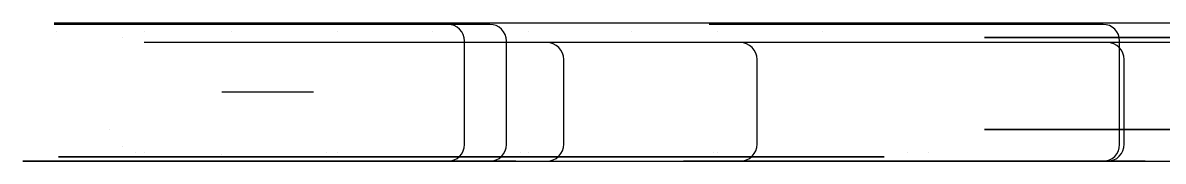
# Model space of a CAD drawing. Header units: metres. Extents: x 4 to 1710, y 34 to 166.
# Drawn here: x 4 to 1092, y 34 to 166 of the extents above; entities that cross this region are included whole.
import ezdxf

# ---------------------------------------------------------------- set-up
doc = ezdxf.new("R2010")
doc.units = ezdxf.units.M
for name, color, linetype in [('RBAR-T16-D', 4, 'Continuous'), ('RBAR-T16-E', 4, 'Continuous'), ('RBAR-T20-F', 5, 'Continuous'), ('RBAR-T20-G', 5, 'Continuous'), ('RBAR-T8-A', 1, 'Continuous'), ('RBAR-T8-A1', 1, 'Continuous'), ('RBAR-T8-A2', 1, 'Continuous'), ('RBAR-T8-A3', 1, 'Continuous'), ('RBAR-T8-B', 1, 'Continuous'), ('RBAR-T8-B1', 1, 'Continuous'), ('RBAR-T8-B2', 1, 'Continuous'), ('RBAR-T8-C', 1, 'Continuous'), ('RBAR-T8-C1', 1, 'Continuous')]:
    doc.layers.add(name, color=color, linetype=linetype)

msp = doc.modelspace()

# ---------------------------------------------------------------- linework, layer by layer
at = {"layer": 'RBAR-T16-D'}
for points in [[(99, 152, 57), (99, 152, 5057)], [(86.6, 64.1, 38), (86.6, 64.1, 5038)], [(99, 48.2, 38), (99, 48.2, 5038)]]:
    msp.add_polyline3d(points, dxfattribs=at)
at = {"layer": 'RBAR-T16-E'}
for points in [[(921.9, 152, 0), (1678.2, 152, 0), (1684.4, 152, 0.6), (1690.3, 152, 2.4), (1695.8, 152, 5.4), (1700.7, 152, 9.3), (1704.6, 152, 14.2), (1707.6, 152, 19.7), (1709.4, 152, 25.6), (1710, 152, 31.8), (1710, 152, 1494.5), (1709.4, 152, 1500.7), (1707.6, 152, 1506.7), (1704.6, 152, 1512.2), (1700.7, 152, 1517), (1695.8, 152, 1521), (1690.3, 152, 1523.9), (1684.4, 152, 1525.8), (1678.2, 152, 1526.4), (921.9, 152, 1526.4)], [(921.9, 64.1, 0), (1678.2, 64.1, 0), (1684.4, 64.1, 0.6), (1690.3, 64.1, 2.4), (1695.8, 64.1, 5.4), (1700.7, 64.1, 9.3), (1704.6, 64.1, 14.2), (1707.6, 64.1, 19.7), (1709.4, 64.1, 25.6), (1710, 64.1, 31.8), (1710, 64.1, 1494.5), (1709.4, 64.1, 1500.7), (1707.6, 64.1, 1506.7), (1704.6, 64.1, 1512.2), (1700.7, 64.1, 1517), (1695.8, 64.1, 1521), (1690.3, 64.1, 1523.9), (1684.4, 64.1, 1525.8), (1678.2, 64.1, 1526.4), (921.9, 64.1, 1526.4)], [(38, 38, 0), (794.2, 38, 0), (800.4, 38, 0.6), (806.4, 38, 2.4), (811.9, 38, 5.4), (816.7, 38, 9.3), (820.7, 38, 14.2), (823.6, 38, 19.7), (825.4, 38, 25.6), (826.1, 38, 31.8), (826.1, 38, 1494.5), (825.4, 38, 1500.7), (823.6, 38, 1506.7), (820.7, 38, 1512.2), (816.7, 38, 1517), (811.9, 38, 1521), (806.4, 38, 1523.9), (800.4, 38, 1525.8), (794.2, 38, 1526.4), (38, 38, 1526.4)], [(38, 38, 3568.6), (794.2, 38, 3568.6), (800.4, 38, 3569.2), (806.4, 38, 3571.1), (811.9, 38, 3574), (816.7, 38, 3578), (820.7, 38, 3582.8), (823.6, 38, 3588.3), (825.4, 38, 3594.3), (826.1, 38, 3600.5), (826.1, 38, 5063.2), (825.4, 38, 5069.4), (823.6, 38, 5075.3), (820.7, 38, 5080.8), (816.7, 38, 5085.7), (811.9, 38, 5089.6), (806.4, 38, 5092.6), (800.4, 38, 5094.4), (794.2, 38, 5095), (38, 38, 5095)]]:
    msp.add_polyline3d(points, dxfattribs=at)
at = {"layer": 'RBAR-T20-F'}
msp.add_polyline3d([(193.9, 40, 3070), (193.9, 40, 5095)], dxfattribs=at)
at = {"layer": 'RBAR-T20-G'}
msp.add_polyline3d([(281.4, 100, -991.9), (281.4, 100, 145.2), (281, 100, 152.3), (279.9, 100, 159.4), (278.1, 100, 166.3), (197.1, 100, 423.1), (195.3, 100, 430), (194.3, 100, 437.1), (193.9, 100, 444.2), (193.9, 100, 5095)], dxfattribs=at)
at = {"layer": 'RBAR-T8-A'}
msp.add_polyline3d([(34, 34, 0), (1609, 34, 0)], dxfattribs=at)
msp.add_polyline3d([(34, 34, 0), (1609, 34, 0)], dxfattribs=at)
msp.add_polyline3d([(34, 34, 0), (1609, 34, 0)], dxfattribs=at)
msp.add_polyline3d([(34, 34, 0), (1609, 34, 0)], dxfattribs=at)
msp.add_polyline3d([(34, 34, 0), (1609, 34, 0)], dxfattribs=at)
msp.add_polyline3d([(34, 34, 0), (1609, 34, 0)], dxfattribs=at)
msp.add_polyline3d([(34, 34, 0), (1609, 34, 0)], dxfattribs=at)
msp.add_polyline3d([(34, 34, 0), (1609, 34, 0)], dxfattribs=at)
msp.add_polyline3d([(34, 34, 0), (1609, 34, 0)], dxfattribs=at)
msp.add_polyline3d([(34, 34, 0), (1609, 34, 0)], dxfattribs=at)
msp.add_polyline3d([(34, 34, 0), (1609, 34, 0)], dxfattribs=at)
msp.add_polyline3d([(34, 34, 0), (1609, 34, 0)], dxfattribs=at)
msp.add_polyline3d([(34, 34, 0), (1609, 34, 0)], dxfattribs=at)
msp.add_polyline3d([(34, 34, 0), (1609, 34, 0)], dxfattribs=at)
msp.add_polyline3d([(34, 34, 0), (1609, 34, 0)], dxfattribs=at)
msp.add_polyline3d([(34, 34, 0), (1609, 34, 0)], dxfattribs=at)
msp.add_polyline3d([(34, 34, 0), (1609, 34, 0)], dxfattribs=at)
msp.add_polyline3d([(34, 34, 0), (1609, 34, 0)], dxfattribs=at)
msp.add_polyline3d([(34, 34, 0), (1609, 34, 0)], dxfattribs=at)
msp.add_polyline3d([(34, 34, 0), (1609, 34, 0)], dxfattribs=at)
msp.add_polyline3d([(34, 34, 0), (1609, 34, 0)], dxfattribs=at)
msp.add_polyline3d([(34, 34, 0), (1609, 34, 0)], dxfattribs=at)
msp.add_polyline3d([(34, 34, 0), (1609, 34, 0)], dxfattribs=at)
msp.add_polyline3d([(34, 34, 0), (1609, 34, 0)], dxfattribs=at)
msp.add_polyline3d([(34, 34, 0), (1609, 34, 0)], dxfattribs=at)
msp.add_polyline3d([(34, 34, 0), (1609, 34, 0)], dxfattribs=at)
msp.add_polyline3d([(34, 34, 0), (1609, 34, 0)], dxfattribs=at)
msp.add_polyline3d([(34, 34, 0), (1609, 34, 0)], dxfattribs=at)
msp.add_polyline3d([(34, 34, 0), (1609, 34, 0)], dxfattribs=at)
msp.add_polyline3d([(34, 34, 0), (1609, 34, 0)], dxfattribs=at)
at = {"layer": 'RBAR-T8-A1'}
msp.add_polyline3d([(34, 166, 0), (1684, 166, 0)], dxfattribs=at)
msp.add_polyline3d([(34, 166, 0), (1684, 166, 0)], dxfattribs=at)
msp.add_polyline3d([(34, 166, 0), (1684, 166, 0)], dxfattribs=at)
msp.add_polyline3d([(34, 166, 0), (1684, 166, 0)], dxfattribs=at)
msp.add_polyline3d([(34, 166, 0), (1684, 166, 0)], dxfattribs=at)
msp.add_polyline3d([(34, 166, 0), (1684, 166, 0)], dxfattribs=at)
msp.add_polyline3d([(34, 166, 0), (1684, 166, 0)], dxfattribs=at)
msp.add_polyline3d([(34, 166, 0), (1684, 166, 0)], dxfattribs=at)
msp.add_polyline3d([(34, 166, 0), (1684, 166, 0)], dxfattribs=at)
msp.add_polyline3d([(34, 166, 0), (1684, 166, 0)], dxfattribs=at)
msp.add_polyline3d([(34, 166, 0), (1684, 166, 0)], dxfattribs=at)
msp.add_polyline3d([(34, 166, 0), (1684, 166, 0)], dxfattribs=at)
msp.add_polyline3d([(34, 166, 0), (1684, 166, 0)], dxfattribs=at)
msp.add_polyline3d([(34, 166, 0), (1684, 166, 0)], dxfattribs=at)
msp.add_polyline3d([(34, 166, 0), (1684, 166, 0)], dxfattribs=at)
msp.add_polyline3d([(34, 166, 0), (1684, 166, 0)], dxfattribs=at)
msp.add_polyline3d([(34, 166, 0), (1684, 166, 0)], dxfattribs=at)
msp.add_polyline3d([(34, 166, 0), (1684, 166, 0)], dxfattribs=at)
msp.add_polyline3d([(34, 166, 0), (1684, 166, 0)], dxfattribs=at)
msp.add_polyline3d([(34, 166, 0), (1684, 166, 0)], dxfattribs=at)
msp.add_polyline3d([(34, 166, 0), (1684, 166, 0)], dxfattribs=at)
msp.add_polyline3d([(34, 166, 0), (1684, 166, 0)], dxfattribs=at)
msp.add_polyline3d([(34, 166, 0), (1684, 166, 0)], dxfattribs=at)
msp.add_polyline3d([(34, 166, 0), (1684, 166, 0)], dxfattribs=at)
msp.add_polyline3d([(34, 166, 0), (1684, 166, 0)], dxfattribs=at)
msp.add_polyline3d([(34, 166, 0), (1684, 166, 0)], dxfattribs=at)
msp.add_polyline3d([(34, 166, 0), (1684, 166, 0)], dxfattribs=at)
msp.add_polyline3d([(34, 166, 0), (1684, 166, 0)], dxfattribs=at)
msp.add_polyline3d([(34, 166, 0), (1684, 166, 0)], dxfattribs=at)
msp.add_polyline3d([(34, 166, 0), (1684, 166, 0)], dxfattribs=at)
at = {"layer": 'RBAR-T8-A2'}
for points in [[(36.2, 158, 34), (36.2, 158, 5034)], [(119.9, 158, 34), (119.9, 158, 5034)], [(203, 158, 34), (203, 158, 5034)], [(304.4, 158, 34), (304.4, 158, 5034)], [(394.8, 158, 34), (394.8, 158, 5034)], [(111.1, 42, 34), (111.1, 42, 5034)], [(119.9, 42, 34), (119.9, 42, 5034)], [(294.1, 42, 34), (294.1, 42, 5034)], [(304.4, 42, 34), (304.4, 42, 5034)], [(478.7, 42, 34), (478.7, 42, 5034)]]:
    msp.add_polyline3d(points, dxfattribs=at)
at = {"layer": 'RBAR-T8-A3'}
for points in [[(486.5, 158, 34), (486.5, 158, 5084)], [(585.3, 158, 34), (585.3, 158, 5084)], [(667.3, 158, 34), (667.3, 158, 5084)], [(767.1, 158, 34), (767.1, 158, 5084)], [(486.5, 42, 34), (486.5, 42, 5084)], [(663.3, 42, 34), (663.3, 42, 5084)], [(667.3, 42, 34), (667.3, 42, 5084)], [(848, 42, 34), (848, 42, 5084)], [(868.1, 42, 34), (868.1, 42, 5084)]]:
    msp.add_polyline3d(points, dxfattribs=at)
at = {"layer": 'RBAR-T8-B'}
for points in [[(119.9, 34, 0), (504.1, 34, 0), (507.2, 34.3, 0), (510.3, 35.2, 0), (513.1, 36.7, 0), (515.5, 38.7, 0), (517.5, 41.2, 0), (519, 44, 0), (519.9, 47, 0), (520.3, 50.2, 0), (520.3, 131.1, 0), (519.9, 134.2, 0), (519, 137.2, 0), (517.5, 140, 0), (515.5, 142.5, 0), (513.1, 144.5, 0), (510.3, 146, 0), (507.2, 146.9, 0), (504.1, 147.2, 0), (119.9, 147.2, 0)], [(304.4, 34, 0), (688.6, 34, 0), (691.8, 34.3, 0), (694.8, 35.2, 0), (697.6, 36.7, 0), (700.1, 38.7, 0), (702.1, 41.2, 0), (703.6, 44, 0), (704.5, 47, 0), (704.8, 50.2, 0), (704.8, 131.1, 0), (704.5, 134.2, 0), (703.6, 137.2, 0), (702.1, 140, 0), (700.1, 142.5, 0), (697.6, 144.5, 0), (694.8, 146, 0), (691.8, 146.9, 0), (688.6, 147.2, 0), (304.4, 147.2, 0)], [(654.8, 34, 2251.5), (1039, 34, 2251.5), (1042.2, 34.3, 2251.5), (1045.2, 35.2, 2251.5), (1048, 36.7, 2251.5), (1050.4, 38.7, 2251.5), (1052.5, 41.2, 2251.5), (1054, 44, 2251.5), (1054.9, 47, 2251.5), (1055.2, 50.2, 2251.5), (1055.2, 131.1, 2251.5), (1054.9, 134.2, 2251.5), (1054, 137.2, 2251.5), (1052.5, 140, 2251.5), (1050.4, 142.5, 2251.5), (1048, 144.5, 2251.5), (1045.2, 146, 2251.5), (1042.2, 146.9, 2251.5), (1039, 147.2, 2251.5), (654.8, 147.2, 2251.5)], [(654.8, 34, 2448.8), (1039, 34, 2448.8), (1042.2, 34.3, 2448.8), (1045.2, 35.2, 2448.8), (1048, 36.7, 2448.8), (1050.4, 38.7, 2448.8), (1052.5, 41.2, 2448.8), (1054, 44, 2448.8), (1054.9, 47, 2448.8), (1055.2, 50.2, 2448.8), (1055.2, 131.1, 2448.8), (1054.9, 134.2, 2448.8), (1054, 137.2, 2448.8), (1052.5, 140, 2448.8), (1050.4, 142.5, 2448.8), (1048, 144.5, 2448.8), (1045.2, 146, 2448.8), (1042.2, 146.9, 2448.8), (1039, 147.2, 2448.8), (654.8, 147.2, 2448.8)], [(654.8, 34, 2646.2), (1039, 34, 2646.2), (1042.2, 34.3, 2646.2), (1045.2, 35.2, 2646.2), (1048, 36.7, 2646.2), (1050.4, 38.7, 2646.2), (1052.5, 41.2, 2646.2), (1054, 44, 2646.2), (1054.9, 47, 2646.2), (1055.2, 50.2, 2646.2), (1055.2, 131.1, 2646.2), (1054.9, 134.2, 2646.2), (1054, 137.2, 2646.2), (1052.5, 140, 2646.2), (1050.4, 142.5, 2646.2), (1048, 144.5, 2646.2), (1045.2, 146, 2646.2), (1042.2, 146.9, 2646.2), (1039, 147.2, 2646.2), (654.8, 147.2, 2646.2)], [(654.8, 34, 2843.5), (1039, 34, 2843.5), (1042.2, 34.3, 2843.5), (1045.2, 35.2, 2843.5), (1048, 36.7, 2843.5), (1050.4, 38.7, 2843.5), (1052.5, 41.2, 2843.5), (1054, 44, 2843.5), (1054.9, 47, 2843.5), (1055.2, 50.2, 2843.5), (1055.2, 131.1, 2843.5), (1054.9, 134.2, 2843.5), (1054, 137.2, 2843.5), (1052.5, 140, 2843.5), (1050.4, 142.5, 2843.5), (1048, 144.5, 2843.5), (1045.2, 146, 2843.5), (1042.2, 146.9, 2843.5), (1039, 147.2, 2843.5), (654.8, 147.2, 2843.5)], [(654.8, 34, 3040.8), (1039, 34, 3040.8), (1042.2, 34.3, 3040.8), (1045.2, 35.2, 3040.8), (1048, 36.7, 3040.8), (1050.4, 38.7, 3040.8), (1052.5, 41.2, 3040.8), (1054, 44, 3040.8), (1054.9, 47, 3040.8), (1055.2, 50.2, 3040.8), (1055.2, 131.1, 3040.8), (1054.9, 134.2, 3040.8), (1054, 137.2, 3040.8), (1052.5, 140, 3040.8), (1050.4, 142.5, 3040.8), (1048, 144.5, 3040.8), (1045.2, 146, 3040.8), (1042.2, 146.9, 3040.8), (1039, 147.2, 3040.8), (654.8, 147.2, 3040.8)], [(868.1, 34, 0), (1252.3, 34, 0), (1255.5, 34.3, 0), (1258.5, 35.2, 0), (1261.3, 36.7, 0), (1263.8, 38.7, 0), (1265.8, 41.2, 0), (1267.3, 44, 0), (1268.2, 47, 0), (1268.5, 50.2, 0), (1268.5, 131.1, 0), (1268.2, 134.2, 0), (1267.3, 137.2, 0), (1265.8, 140, 0), (1263.8, 142.5, 0), (1261.3, 144.5, 0), (1258.5, 146, 0), (1255.5, 146.9, 0), (1252.3, 147.2, 0), (868.1, 147.2, 0)], [(1050.2, 34, 0), (1434.4, 34, 0), (1437.5, 34.3, 0), (1440.6, 35.2, 0), (1443.4, 36.7, 0), (1445.8, 38.7, 0), (1447.8, 41.2, 0), (1449.3, 44, 0), (1450.2, 47, 0), (1450.5, 50.2, 0), (1450.5, 131.1, 0), (1450.2, 134.2, 0), (1449.3, 137.2, 0), (1447.8, 140, 0), (1445.8, 142.5, 0), (1443.4, 144.5, 0), (1440.6, 146, 0), (1437.5, 146.9, 0), (1434.4, 147.2, 0), (1050.2, 147.2, 0)]]:
    msp.add_polyline3d(points, dxfattribs=at)
at = {"layer": 'RBAR-T8-B1'}
for points in [[(34, 34, 0), (409.7, 34, 0), (412.8, 34.3, 0), (415.8, 35.2, 0), (418.5, 36.7, 0), (420.9, 38.6, 0), (422.9, 41, 0), (424.4, 43.8, 0), (425.3, 46.7, 0), (425.6, 49.8, 0), (425.6, 148.7, 0), (425.3, 151.8, 0), (424.4, 154.8, 0), (422.9, 157.5, 0), (420.9, 159.9, 0), (418.5, 161.9, 0), (415.8, 163.3, 0), (412.8, 164.2, 0), (409.7, 164.5, 0), (34, 164.5, 0)], [(34, 34, 0), (409.7, 34, 0), (412.8, 34.3, 0), (415.8, 35.2, 0), (418.5, 36.7, 0), (420.9, 38.6, 0), (422.9, 41, 0), (424.4, 43.8, 0), (425.3, 46.7, 0), (425.6, 49.8, 0), (425.6, 148.7, 0), (425.3, 151.8, 0), (424.4, 154.8, 0), (422.9, 157.5, 0), (420.9, 159.9, 0), (418.5, 161.9, 0), (415.8, 163.3, 0), (412.8, 164.2, 0), (409.7, 164.5, 0), (34, 164.5, 0)], [(34, 34, 0), (409.7, 34, 0), (412.8, 34.3, 0), (415.8, 35.2, 0), (418.5, 36.7, 0), (420.9, 38.6, 0), (422.9, 41, 0), (424.4, 43.8, 0), (425.3, 46.7, 0), (425.6, 49.8, 0), (425.6, 148.7, 0), (425.3, 151.8, 0), (424.4, 154.8, 0), (422.9, 157.5, 0), (420.9, 159.9, 0), (418.5, 161.9, 0), (415.8, 163.3, 0), (412.8, 164.2, 0), (409.7, 164.5, 0), (34, 164.5, 0)], [(34, 34, 0), (409.7, 34, 0), (412.8, 34.3, 0), (415.8, 35.2, 0), (418.5, 36.7, 0), (420.9, 38.6, 0), (422.9, 41, 0), (424.4, 43.8, 0), (425.3, 46.7, 0), (425.6, 49.8, 0), (425.6, 148.7, 0), (425.3, 151.8, 0), (424.4, 154.8, 0), (422.9, 157.5, 0), (420.9, 159.9, 0), (418.5, 161.9, 0), (415.8, 163.3, 0), (412.8, 164.2, 0), (409.7, 164.5, 0), (34, 164.5, 0)], [(34, 34, 0), (409.7, 34, 0), (412.8, 34.3, 0), (415.8, 35.2, 0), (418.5, 36.7, 0), (420.9, 38.6, 0), (422.9, 41, 0), (424.4, 43.8, 0), (425.3, 46.7, 0), (425.6, 49.8, 0), (425.6, 148.7, 0), (425.3, 151.8, 0), (424.4, 154.8, 0), (422.9, 157.5, 0), (420.9, 159.9, 0), (418.5, 161.9, 0), (415.8, 163.3, 0), (412.8, 164.2, 0), (409.7, 164.5, 0), (34, 164.5, 0)], [(34, 34, 0), (409.7, 34, 0), (412.8, 34.3, 0), (415.8, 35.2, 0), (418.5, 36.7, 0), (420.9, 38.6, 0), (422.9, 41, 0), (424.4, 43.8, 0), (425.3, 46.7, 0), (425.6, 49.8, 0), (425.6, 148.7, 0), (425.3, 151.8, 0), (424.4, 154.8, 0), (422.9, 157.5, 0), (420.9, 159.9, 0), (418.5, 161.9, 0), (415.8, 163.3, 0), (412.8, 164.2, 0), (409.7, 164.5, 0), (34, 164.5, 0)], [(34, 34, 0), (409.7, 34, 0), (412.8, 34.3, 0), (415.8, 35.2, 0), (418.5, 36.7, 0), (420.9, 38.6, 0), (422.9, 41, 0), (424.4, 43.8, 0), (425.3, 46.7, 0), (425.6, 49.8, 0), (425.6, 148.7, 0), (425.3, 151.8, 0), (424.4, 154.8, 0), (422.9, 157.5, 0), (420.9, 159.9, 0), (418.5, 161.9, 0), (415.8, 163.3, 0), (412.8, 164.2, 0), (409.7, 164.5, 0), (34, 164.5, 0)], [(34, 34, 0), (409.7, 34, 0), (412.8, 34.3, 0), (415.8, 35.2, 0), (418.5, 36.7, 0), (420.9, 38.6, 0), (422.9, 41, 0), (424.4, 43.8, 0), (425.3, 46.7, 0), (425.6, 49.8, 0), (425.6, 148.7, 0), (425.3, 151.8, 0), (424.4, 154.8, 0), (422.9, 157.5, 0), (420.9, 159.9, 0), (418.5, 161.9, 0), (415.8, 163.3, 0), (412.8, 164.2, 0), (409.7, 164.5, 0), (34, 164.5, 0)], [(34, 34, 0), (409.7, 34, 0), (412.8, 34.3, 0), (415.8, 35.2, 0), (418.5, 36.7, 0), (420.9, 38.6, 0), (422.9, 41, 0), (424.4, 43.8, 0), (425.3, 46.7, 0), (425.6, 49.8, 0), (425.6, 148.7, 0), (425.3, 151.8, 0), (424.4, 154.8, 0), (422.9, 157.5, 0), (420.9, 159.9, 0), (418.5, 161.9, 0), (415.8, 163.3, 0), (412.8, 164.2, 0), (409.7, 164.5, 0), (34, 164.5, 0)], [(74, 34, 0), (449.7, 34, 0), (452.8, 34.3, 0), (455.8, 35.2, 0), (458.5, 36.7, 0), (460.9, 38.6, 0), (462.9, 41, 0), (464.4, 43.8, 0), (465.3, 46.7, 0), (465.6, 49.8, 0), (465.6, 148.7, 0), (465.3, 151.8, 0), (464.4, 154.8, 0), (462.9, 157.5, 0), (460.9, 159.9, 0), (458.5, 161.9, 0), (455.8, 163.3, 0), (452.8, 164.2, 0), (449.7, 164.5, 0), (74, 164.5, 0)], [(74, 34, 0), (449.7, 34, 0), (452.8, 34.3, 0), (455.8, 35.2, 0), (458.5, 36.7, 0), (460.9, 38.6, 0), (462.9, 41, 0), (464.4, 43.8, 0), (465.3, 46.7, 0), (465.6, 49.8, 0), (465.6, 148.7, 0), (465.3, 151.8, 0), (464.4, 154.8, 0), (462.9, 157.5, 0), (460.9, 159.9, 0), (458.5, 161.9, 0), (455.8, 163.3, 0), (452.8, 164.2, 0), (449.7, 164.5, 0), (74, 164.5, 0)], [(74, 34, 0), (449.7, 34, 0), (452.8, 34.3, 0), (455.8, 35.2, 0), (458.5, 36.7, 0), (460.9, 38.6, 0), (462.9, 41, 0), (464.4, 43.8, 0), (465.3, 46.7, 0), (465.6, 49.8, 0), (465.6, 148.7, 0), (465.3, 151.8, 0), (464.4, 154.8, 0), (462.9, 157.5, 0), (460.9, 159.9, 0), (458.5, 161.9, 0), (455.8, 163.3, 0), (452.8, 164.2, 0), (449.7, 164.5, 0), (74, 164.5, 0)], [(74, 34, 0), (449.7, 34, 0), (452.8, 34.3, 0), (455.8, 35.2, 0), (458.5, 36.7, 0), (460.9, 38.6, 0), (462.9, 41, 0), (464.4, 43.8, 0), (465.3, 46.7, 0), (465.6, 49.8, 0), (465.6, 148.7, 0), (465.3, 151.8, 0), (464.4, 154.8, 0), (462.9, 157.5, 0), (460.9, 159.9, 0), (458.5, 161.9, 0), (455.8, 163.3, 0), (452.8, 164.2, 0), (449.7, 164.5, 0), (74, 164.5, 0)], [(74, 34, 0), (449.7, 34, 0), (452.8, 34.3, 0), (455.8, 35.2, 0), (458.5, 36.7, 0), (460.9, 38.6, 0), (462.9, 41, 0), (464.4, 43.8, 0), (465.3, 46.7, 0), (465.6, 49.8, 0), (465.6, 148.7, 0), (465.3, 151.8, 0), (464.4, 154.8, 0), (462.9, 157.5, 0), (460.9, 159.9, 0), (458.5, 161.9, 0), (455.8, 163.3, 0), (452.8, 164.2, 0), (449.7, 164.5, 0), (74, 164.5, 0)], [(74, 34, 0), (449.7, 34, 0), (452.8, 34.3, 0), (455.8, 35.2, 0), (458.5, 36.7, 0), (460.9, 38.6, 0), (462.9, 41, 0), (464.4, 43.8, 0), (465.3, 46.7, 0), (465.6, 49.8, 0), (465.6, 148.7, 0), (465.3, 151.8, 0), (464.4, 154.8, 0), (462.9, 157.5, 0), (460.9, 159.9, 0), (458.5, 161.9, 0), (455.8, 163.3, 0), (452.8, 164.2, 0), (449.7, 164.5, 0), (74, 164.5, 0)], [(659.2, 34, 1290.8), (1035, 34, 1290.8), (1038, 34.3, 1290.8), (1041, 35.2, 1290.8), (1043.8, 36.7, 1290.8), (1046.2, 38.6, 1290.8), (1048.1, 41, 1290.8), (1049.6, 43.8, 1290.8), (1050.5, 46.7, 1290.8), (1050.8, 49.8, 1290.8), (1050.8, 148.7, 1290.8), (1050.5, 151.8, 1290.8), (1049.6, 154.8, 1290.8), (1048.1, 157.5, 1290.8), (1046.2, 159.9, 1290.8), (1043.8, 161.9, 1290.8), (1041, 163.3, 1290.8), (1038, 164.2, 1290.8), (1035, 164.5, 1290.8), (659.2, 164.5, 1290.8)], [(659.2, 34, 1793.4), (1035, 34, 1793.4), (1038, 34.3, 1793.4), (1041, 35.2, 1793.4), (1043.8, 36.7, 1793.4), (1046.2, 38.6, 1793.4), (1048.1, 41, 1793.4), (1049.6, 43.8, 1793.4), (1050.5, 46.7, 1793.4), (1050.8, 49.8, 1793.4), (1050.8, 148.7, 1793.4), (1050.5, 151.8, 1793.4), (1049.6, 154.8, 1793.4), (1048.1, 157.5, 1793.4), (1046.2, 159.9, 1793.4), (1043.8, 161.9, 1793.4), (1041, 163.3, 1793.4), (1038, 164.2, 1793.4), (1035, 164.5, 1793.4), (659.2, 164.5, 1793.4)], [(659.2, 34, 2296.2), (1035, 34, 2296.2), (1038, 34.3, 2296.2), (1041, 35.2, 2296.2), (1043.8, 36.7, 2296.2), (1046.2, 38.6, 2296.2), (1048.1, 41, 2296.2), (1049.6, 43.8, 2296.2), (1050.5, 46.7, 2296.2), (1050.8, 49.8, 2296.2), (1050.8, 148.7, 2296.2), (1050.5, 151.8, 2296.2), (1049.6, 154.8, 2296.2), (1048.1, 157.5, 2296.2), (1046.2, 159.9, 2296.2), (1043.8, 161.9, 2296.2), (1041, 163.3, 2296.2), (1038, 164.2, 2296.2), (1035, 164.5, 2296.2), (659.2, 164.5, 2296.2)], [(659.2, 34, 2798.9), (1035, 34, 2798.9), (1038, 34.3, 2798.9), (1041, 35.2, 2798.9), (1043.8, 36.7, 2798.9), (1046.2, 38.6, 2798.9), (1048.1, 41, 2798.9), (1049.6, 43.8, 2798.9), (1050.5, 46.7, 2798.9), (1050.8, 49.8, 2798.9), (1050.8, 148.7, 2798.9), (1050.5, 151.8, 2798.9), (1049.6, 154.8, 2798.9), (1048.1, 157.5, 2798.9), (1046.2, 159.9, 2798.9), (1043.8, 161.9, 2798.9), (1041, 163.3, 2798.9), (1038, 164.2, 2798.9), (1035, 164.5, 2798.9), (659.2, 164.5, 2798.9)], [(659.2, 34, 3301.6), (1035, 34, 3301.6), (1038, 34.3, 3301.6), (1041, 35.2, 3301.6), (1043.8, 36.7, 3301.6), (1046.2, 38.6, 3301.6), (1048.1, 41, 3301.6), (1049.6, 43.8, 3301.6), (1050.5, 46.7, 3301.6), (1050.8, 49.8, 3301.6), (1050.8, 148.7, 3301.6), (1050.5, 151.8, 3301.6), (1049.6, 154.8, 3301.6), (1048.1, 157.5, 3301.6), (1046.2, 159.9, 3301.6), (1043.8, 161.9, 3301.6), (1041, 163.3, 3301.6), (1038, 164.2, 3301.6), (1035, 164.5, 3301.6), (659.2, 164.5, 3301.6)], [(659.2, 34, 3804.2), (1035, 34, 3804.2), (1038, 34.3, 3804.2), (1041, 35.2, 3804.2), (1043.8, 36.7, 3804.2), (1046.2, 38.6, 3804.2), (1048.1, 41, 3804.2), (1049.6, 43.8, 3804.2), (1050.5, 46.7, 3804.2), (1050.8, 49.8, 3804.2), (1050.8, 148.7, 3804.2), (1050.5, 151.8, 3804.2), (1049.6, 154.8, 3804.2), (1048.1, 157.5, 3804.2), (1046.2, 159.9, 3804.2), (1043.8, 161.9, 3804.2), (1041, 163.3, 3804.2), (1038, 164.2, 3804.2), (1035, 164.5, 3804.2), (659.2, 164.5, 3804.2)], [(659.2, 34, 4306.9), (1035, 34, 4306.9), (1038, 34.3, 4306.9), (1041, 35.2, 4306.9), (1043.8, 36.7, 4306.9), (1046.2, 38.6, 4306.9), (1048.1, 41, 4306.9), (1049.6, 43.8, 4306.9), (1050.5, 46.7, 4306.9), (1050.8, 49.8, 4306.9), (1050.8, 148.7, 4306.9), (1050.5, 151.8, 4306.9), (1049.6, 154.8, 4306.9), (1048.1, 157.5, 4306.9), (1046.2, 159.9, 4306.9), (1043.8, 161.9, 4306.9), (1041, 163.3, 4306.9), (1038, 164.2, 4306.9), (1035, 164.5, 4306.9), (659.2, 164.5, 4306.9)], [(659.2, 34, 4809.6), (1035, 34, 4809.6), (1038, 34.3, 4809.6), (1041, 35.2, 4809.6), (1043.8, 36.7, 4809.6), (1046.2, 38.6, 4809.6), (1048.1, 41, 4809.6), (1049.6, 43.8, 4809.6), (1050.5, 46.7, 4809.6), (1050.8, 49.8, 4809.6), (1050.8, 148.7, 4809.6), (1050.5, 151.8, 4809.6), (1049.6, 154.8, 4809.6), (1048.1, 157.5, 4809.6), (1046.2, 159.9, 4809.6), (1043.8, 161.9, 4809.6), (1041, 163.3, 4809.6), (1038, 164.2, 4809.6), (1035, 164.5, 4809.6), (659.2, 164.5, 4809.6)], [(659.2, 34, 285.4), (1035, 34, 285.4), (1038, 34.3, 285.4), (1041, 35.2, 285.4), (1043.8, 36.7, 285.4), (1046.2, 38.6, 285.4), (1048.1, 41, 285.4), (1049.6, 43.8, 285.4), (1050.5, 46.7, 285.4), (1050.8, 49.8, 285.4), (1050.8, 148.7, 285.4), (1050.5, 151.8, 285.4), (1049.6, 154.8, 285.4), (1048.1, 157.5, 285.4), (1046.2, 159.9, 285.4), (1043.8, 161.9, 285.4), (1041, 163.3, 285.4), (1038, 164.2, 285.4), (1035, 164.5, 285.4), (659.2, 164.5, 285.4)], [(659.2, 34, 788), (1035, 34, 788), (1038, 34.3, 788), (1041, 35.2, 788), (1043.8, 36.7, 788), (1046.2, 38.6, 788), (1048.1, 41, 788), (1049.6, 43.8, 788), (1050.5, 46.7, 788), (1050.8, 49.8, 788), (1050.8, 148.7, 788), (1050.5, 151.8, 788), (1049.6, 154.8, 788), (1048.1, 157.5, 788), (1046.2, 159.9, 788), (1043.8, 161.9, 788), (1041, 163.3, 788), (1038, 164.2, 788), (1035, 164.5, 788), (659.2, 164.5, 788)], [(659.2, 34, 1290.8), (1035, 34, 1290.8), (1038, 34.3, 1290.8), (1041, 35.2, 1290.8), (1043.8, 36.7, 1290.8), (1046.2, 38.6, 1290.8), (1048.1, 41, 1290.8), (1049.6, 43.8, 1290.8), (1050.5, 46.7, 1290.8), (1050.8, 49.8, 1290.8), (1050.8, 148.7, 1290.8), (1050.5, 151.8, 1290.8), (1049.6, 154.8, 1290.8), (1048.1, 157.5, 1290.8), (1046.2, 159.9, 1290.8), (1043.8, 161.9, 1290.8), (1041, 163.3, 1290.8), (1038, 164.2, 1290.8), (1035, 164.5, 1290.8), (659.2, 164.5, 1290.8)], [(659.2, 34, 1793.4), (1035, 34, 1793.4), (1038, 34.3, 1793.4), (1041, 35.2, 1793.4), (1043.8, 36.7, 1793.4), (1046.2, 38.6, 1793.4), (1048.1, 41, 1793.4), (1049.6, 43.8, 1793.4), (1050.5, 46.7, 1793.4), (1050.8, 49.8, 1793.4), (1050.8, 148.7, 1793.4), (1050.5, 151.8, 1793.4), (1049.6, 154.8, 1793.4), (1048.1, 157.5, 1793.4), (1046.2, 159.9, 1793.4), (1043.8, 161.9, 1793.4), (1041, 163.3, 1793.4), (1038, 164.2, 1793.4), (1035, 164.5, 1793.4), (659.2, 164.5, 1793.4)], [(659.2, 34, 2296.2), (1035, 34, 2296.2), (1038, 34.3, 2296.2), (1041, 35.2, 2296.2), (1043.8, 36.7, 2296.2), (1046.2, 38.6, 2296.2), (1048.1, 41, 2296.2), (1049.6, 43.8, 2296.2), (1050.5, 46.7, 2296.2), (1050.8, 49.8, 2296.2), (1050.8, 148.7, 2296.2), (1050.5, 151.8, 2296.2), (1049.6, 154.8, 2296.2), (1048.1, 157.5, 2296.2), (1046.2, 159.9, 2296.2), (1043.8, 161.9, 2296.2), (1041, 163.3, 2296.2), (1038, 164.2, 2296.2), (1035, 164.5, 2296.2), (659.2, 164.5, 2296.2)], [(659.2, 34, 2798.9), (1035, 34, 2798.9), (1038, 34.3, 2798.9), (1041, 35.2, 2798.9), (1043.8, 36.7, 2798.9), (1046.2, 38.6, 2798.9), (1048.1, 41, 2798.9), (1049.6, 43.8, 2798.9), (1050.5, 46.7, 2798.9), (1050.8, 49.8, 2798.9), (1050.8, 148.7, 2798.9), (1050.5, 151.8, 2798.9), (1049.6, 154.8, 2798.9), (1048.1, 157.5, 2798.9), (1046.2, 159.9, 2798.9), (1043.8, 161.9, 2798.9), (1041, 163.3, 2798.9), (1038, 164.2, 2798.9), (1035, 164.5, 2798.9), (659.2, 164.5, 2798.9)], [(659.2, 34, 3301.6), (1035, 34, 3301.6), (1038, 34.3, 3301.6), (1041, 35.2, 3301.6), (1043.8, 36.7, 3301.6), (1046.2, 38.6, 3301.6), (1048.1, 41, 3301.6), (1049.6, 43.8, 3301.6), (1050.5, 46.7, 3301.6), (1050.8, 49.8, 3301.6), (1050.8, 148.7, 3301.6), (1050.5, 151.8, 3301.6), (1049.6, 154.8, 3301.6), (1048.1, 157.5, 3301.6), (1046.2, 159.9, 3301.6), (1043.8, 161.9, 3301.6), (1041, 163.3, 3301.6), (1038, 164.2, 3301.6), (1035, 164.5, 3301.6), (659.2, 164.5, 3301.6)], [(659.2, 34, 3804.2), (1035, 34, 3804.2), (1038, 34.3, 3804.2), (1041, 35.2, 3804.2), (1043.8, 36.7, 3804.2), (1046.2, 38.6, 3804.2), (1048.1, 41, 3804.2), (1049.6, 43.8, 3804.2), (1050.5, 46.7, 3804.2), (1050.8, 49.8, 3804.2), (1050.8, 148.7, 3804.2), (1050.5, 151.8, 3804.2), (1049.6, 154.8, 3804.2), (1048.1, 157.5, 3804.2), (1046.2, 159.9, 3804.2), (1043.8, 161.9, 3804.2), (1041, 163.3, 3804.2), (1038, 164.2, 3804.2), (1035, 164.5, 3804.2), (659.2, 164.5, 3804.2)], [(659.2, 34, 4306.9), (1035, 34, 4306.9), (1038, 34.3, 4306.9), (1041, 35.2, 4306.9), (1043.8, 36.7, 4306.9), (1046.2, 38.6, 4306.9), (1048.1, 41, 4306.9), (1049.6, 43.8, 4306.9), (1050.5, 46.7, 4306.9), (1050.8, 49.8, 4306.9), (1050.8, 148.7, 4306.9), (1050.5, 151.8, 4306.9), (1049.6, 154.8, 4306.9), (1048.1, 157.5, 4306.9), (1046.2, 159.9, 4306.9), (1043.8, 161.9, 4306.9), (1041, 163.3, 4306.9), (1038, 164.2, 4306.9), (1035, 164.5, 4306.9), (659.2, 164.5, 4306.9)], [(659.2, 34, 4809.6), (1035, 34, 4809.6), (1038, 34.3, 4809.6), (1041, 35.2, 4809.6), (1043.8, 36.7, 4809.6), (1046.2, 38.6, 4809.6), (1048.1, 41, 4809.6), (1049.6, 43.8, 4809.6), (1050.5, 46.7, 4809.6), (1050.8, 49.8, 4809.6), (1050.8, 148.7, 4809.6), (1050.5, 151.8, 4809.6), (1049.6, 154.8, 4809.6), (1048.1, 157.5, 4809.6), (1046.2, 159.9, 4809.6), (1043.8, 161.9, 4809.6), (1041, 163.3, 4809.6), (1038, 164.2, 4809.6), (1035, 164.5, 4809.6), (659.2, 164.5, 4809.6)]]:
    msp.add_polyline3d(points, dxfattribs=at)
at = {"layer": 'RBAR-T8-B2'}
for points in [[(4, 34, 0), (428.4, 34, 0), (431.5, 34, 0.3), (434.6, 34, 1.2), (437.4, 34, 2.7), (439.8, 34, 4.7), (441.8, 34, 7.2), (443.3, 34, 10), (444.2, 34, 13), (444.6, 34, 16.2), (444.6, 34, 66.7), (444.2, 34, 69.8), (443.3, 34, 72.9), (441.8, 34, 75.7), (439.8, 34, 78.1), (437.4, 34, 80.1), (434.6, 34, 81.6), (431.5, 34, 82.5), (428.4, 34, 82.9), (4, 34, 82.9)], [(4, 34, 0), (428.4, 34, 0), (431.5, 34, 0.3), (434.6, 34, 1.2), (437.4, 34, 2.7), (439.8, 34, 4.7), (441.8, 34, 7.2), (443.3, 34, 10), (444.2, 34, 13), (444.6, 34, 16.2), (444.6, 34, 66.7), (444.2, 34, 69.8), (443.3, 34, 72.9), (441.8, 34, 75.7), (439.8, 34, 78.1), (437.4, 34, 80.1), (434.6, 34, 81.6), (431.5, 34, 82.5), (428.4, 34, 82.9), (4, 34, 82.9)], [(4, 34, 0), (428.4, 34, 0), (431.5, 34, 0.3), (434.6, 34, 1.2), (437.4, 34, 2.7), (439.8, 34, 4.7), (441.8, 34, 7.2), (443.3, 34, 10), (444.2, 34, 13), (444.6, 34, 16.2), (444.6, 34, 66.7), (444.2, 34, 69.8), (443.3, 34, 72.9), (441.8, 34, 75.7), (439.8, 34, 78.1), (437.4, 34, 80.1), (434.6, 34, 81.6), (431.5, 34, 82.5), (428.4, 34, 82.9), (4, 34, 82.9)], [(4, 34, 0), (428.4, 34, 0), (431.5, 34, 0.3), (434.6, 34, 1.2), (437.4, 34, 2.7), (439.8, 34, 4.7), (441.8, 34, 7.2), (443.3, 34, 10), (444.2, 34, 13), (444.6, 34, 16.2), (444.6, 34, 66.7), (444.2, 34, 69.8), (443.3, 34, 72.9), (441.8, 34, 75.7), (439.8, 34, 78.1), (437.4, 34, 80.1), (434.6, 34, 81.6), (431.5, 34, 82.5), (428.4, 34, 82.9), (4, 34, 82.9)], [(4, 34, 0), (428.4, 34, 0), (431.5, 34, 0.3), (434.6, 34, 1.2), (437.4, 34, 2.7), (439.8, 34, 4.7), (441.8, 34, 7.2), (443.3, 34, 10), (444.2, 34, 13), (444.6, 34, 16.2), (444.6, 34, 66.7), (444.2, 34, 69.8), (443.3, 34, 72.9), (441.8, 34, 75.7), (439.8, 34, 78.1), (437.4, 34, 80.1), (434.6, 34, 81.6), (431.5, 34, 82.5), (428.4, 34, 82.9), (4, 34, 82.9)], [(4, 34, 0), (428.4, 34, 0), (431.5, 34, 0.3), (434.6, 34, 1.2), (437.4, 34, 2.7), (439.8, 34, 4.7), (441.8, 34, 7.2), (443.3, 34, 10), (444.2, 34, 13), (444.6, 34, 16.2), (444.6, 34, 66.7), (444.2, 34, 69.8), (443.3, 34, 72.9), (441.8, 34, 75.7), (439.8, 34, 78.1), (437.4, 34, 80.1), (434.6, 34, 81.6), (431.5, 34, 82.5), (428.4, 34, 82.9), (4, 34, 82.9)], [(4, 34, 0), (428.4, 34, 0), (431.5, 34, 0.3), (434.6, 34, 1.2), (437.4, 34, 2.7), (439.8, 34, 4.7), (441.8, 34, 7.2), (443.3, 34, 10), (444.2, 34, 13), (444.6, 34, 16.2), (444.6, 34, 66.7), (444.2, 34, 69.8), (443.3, 34, 72.9), (441.8, 34, 75.7), (439.8, 34, 78.1), (437.4, 34, 80.1), (434.6, 34, 81.6), (431.5, 34, 82.5), (428.4, 34, 82.9), (4, 34, 82.9)], [(4, 34, 0), (428.4, 34, 0), (431.5, 34, 0.3), (434.6, 34, 1.2), (437.4, 34, 2.7), (439.8, 34, 4.7), (441.8, 34, 7.2), (443.3, 34, 10), (444.2, 34, 13), (444.6, 34, 16.2), (444.6, 34, 66.7), (444.2, 34, 69.8), (443.3, 34, 72.9), (441.8, 34, 75.7), (439.8, 34, 78.1), (437.4, 34, 80.1), (434.6, 34, 81.6), (431.5, 34, 82.5), (428.4, 34, 82.9), (4, 34, 82.9)], [(4, 34, 0), (428.4, 34, 0), (431.5, 34, 0.3), (434.6, 34, 1.2), (437.4, 34, 2.7), (439.8, 34, 4.7), (441.8, 34, 7.2), (443.3, 34, 10), (444.2, 34, 13), (444.6, 34, 16.2), (444.6, 34, 66.7), (444.2, 34, 69.8), (443.3, 34, 72.9), (441.8, 34, 75.7), (439.8, 34, 78.1), (437.4, 34, 80.1), (434.6, 34, 81.6), (431.5, 34, 82.5), (428.4, 34, 82.9), (4, 34, 82.9)], [(4, 34, 0), (428.4, 34, 0), (431.5, 34, 0.3), (434.6, 34, 1.2), (437.4, 34, 2.7), (439.8, 34, 4.7), (441.8, 34, 7.2), (443.3, 34, 10), (444.2, 34, 13), (444.6, 34, 16.2), (444.6, 34, 66.7), (444.2, 34, 69.8), (443.3, 34, 72.9), (441.8, 34, 75.7), (439.8, 34, 78.1), (437.4, 34, 80.1), (434.6, 34, 81.6), (431.5, 34, 82.5), (428.4, 34, 82.9), (4, 34, 82.9)], [(4, 34, 0), (428.4, 34, 0), (431.5, 34, 0.3), (434.6, 34, 1.2), (437.4, 34, 2.7), (439.8, 34, 4.7), (441.8, 34, 7.2), (443.3, 34, 10), (444.2, 34, 13), (444.6, 34, 16.2), (444.6, 34, 66.7), (444.2, 34, 69.8), (443.3, 34, 72.9), (441.8, 34, 75.7), (439.8, 34, 78.1), (437.4, 34, 80.1), (434.6, 34, 81.6), (431.5, 34, 82.5), (428.4, 34, 82.9), (4, 34, 82.9)], [(4, 34, 0), (428.4, 34, 0), (431.5, 34, 0.3), (434.6, 34, 1.2), (437.4, 34, 2.7), (439.8, 34, 4.7), (441.8, 34, 7.2), (443.3, 34, 10), (444.2, 34, 13), (444.6, 34, 16.2), (444.6, 34, 66.7), (444.2, 34, 69.8), (443.3, 34, 72.9), (441.8, 34, 75.7), (439.8, 34, 78.1), (437.4, 34, 80.1), (434.6, 34, 81.6), (431.5, 34, 82.5), (428.4, 34, 82.9), (4, 34, 82.9)], [(4, 34, 0), (428.4, 34, 0), (431.5, 34, 0.3), (434.6, 34, 1.2), (437.4, 34, 2.7), (439.8, 34, 4.7), (441.8, 34, 7.2), (443.3, 34, 10), (444.2, 34, 13), (444.6, 34, 16.2), (444.6, 34, 66.7), (444.2, 34, 69.8), (443.3, 34, 72.9), (441.8, 34, 75.7), (439.8, 34, 78.1), (437.4, 34, 80.1), (434.6, 34, 81.6), (431.5, 34, 82.5), (428.4, 34, 82.9), (4, 34, 82.9)], [(4, 34, 0), (428.4, 34, 0), (431.5, 34, 0.3), (434.6, 34, 1.2), (437.4, 34, 2.7), (439.8, 34, 4.7), (441.8, 34, 7.2), (443.3, 34, 10), (444.2, 34, 13), (444.6, 34, 16.2), (444.6, 34, 66.7), (444.2, 34, 69.8), (443.3, 34, 72.9), (441.8, 34, 75.7), (439.8, 34, 78.1), (437.4, 34, 80.1), (434.6, 34, 81.6), (431.5, 34, 82.5), (428.4, 34, 82.9), (4, 34, 82.9)], [(4, 34, 0), (428.4, 34, 0), (431.5, 34, 0.3), (434.6, 34, 1.2), (437.4, 34, 2.7), (439.8, 34, 4.7), (441.8, 34, 7.2), (443.3, 34, 10), (444.2, 34, 13), (444.6, 34, 16.2), (444.6, 34, 66.7), (444.2, 34, 69.8), (443.3, 34, 72.9), (441.8, 34, 75.7), (439.8, 34, 78.1), (437.4, 34, 80.1), (434.6, 34, 81.6), (431.5, 34, 82.5), (428.4, 34, 82.9), (4, 34, 82.9)], [(4, 34, 0), (428.4, 34, 0), (431.5, 34, 0.3), (434.6, 34, 1.2), (437.4, 34, 2.7), (439.8, 34, 4.7), (441.8, 34, 7.2), (443.3, 34, 10), (444.2, 34, 13), (444.6, 34, 16.2), (444.6, 34, 66.7), (444.2, 34, 69.8), (443.3, 34, 72.9), (441.8, 34, 75.7), (439.8, 34, 78.1), (437.4, 34, 80.1), (434.6, 34, 81.6), (431.5, 34, 82.5), (428.4, 34, 82.9), (4, 34, 82.9)], [(4, 34, 0), (428.4, 34, 0), (431.5, 34, 0.3), (434.6, 34, 1.2), (437.4, 34, 2.7), (439.8, 34, 4.7), (441.8, 34, 7.2), (443.3, 34, 10), (444.2, 34, 13), (444.6, 34, 16.2), (444.6, 34, 66.7), (444.2, 34, 69.8), (443.3, 34, 72.9), (441.8, 34, 75.7), (439.8, 34, 78.1), (437.4, 34, 80.1), (434.6, 34, 81.6), (431.5, 34, 82.5), (428.4, 34, 82.9), (4, 34, 82.9)], [(4, 34, 0), (428.4, 34, 0), (431.5, 34, 0.3), (434.6, 34, 1.2), (437.4, 34, 2.7), (439.8, 34, 4.7), (441.8, 34, 7.2), (443.3, 34, 10), (444.2, 34, 13), (444.6, 34, 16.2), (444.6, 34, 66.7), (444.2, 34, 69.8), (443.3, 34, 72.9), (441.8, 34, 75.7), (439.8, 34, 78.1), (437.4, 34, 80.1), (434.6, 34, 81.6), (431.5, 34, 82.5), (428.4, 34, 82.9), (4, 34, 82.9)], [(4, 34, 0), (428.4, 34, 0), (431.5, 34, 0.3), (434.6, 34, 1.2), (437.4, 34, 2.7), (439.8, 34, 4.7), (441.8, 34, 7.2), (443.3, 34, 10), (444.2, 34, 13), (444.6, 34, 16.2), (444.6, 34, 66.7), (444.2, 34, 69.8), (443.3, 34, 72.9), (441.8, 34, 75.7), (439.8, 34, 78.1), (437.4, 34, 80.1), (434.6, 34, 81.6), (431.5, 34, 82.5), (428.4, 34, 82.9), (4, 34, 82.9)], [(4, 34, 0), (428.4, 34, 0), (431.5, 34, 0.3), (434.6, 34, 1.2), (437.4, 34, 2.7), (439.8, 34, 4.7), (441.8, 34, 7.2), (443.3, 34, 10), (444.2, 34, 13), (444.6, 34, 16.2), (444.6, 34, 66.7), (444.2, 34, 69.8), (443.3, 34, 72.9), (441.8, 34, 75.7), (439.8, 34, 78.1), (437.4, 34, 80.1), (434.6, 34, 81.6), (431.5, 34, 82.5), (428.4, 34, 82.9), (4, 34, 82.9)], [(4, 34, 0), (428.4, 34, 0), (431.5, 34, 0.3), (434.6, 34, 1.2), (437.4, 34, 2.7), (439.8, 34, 4.7), (441.8, 34, 7.2), (443.3, 34, 10), (444.2, 34, 13), (444.6, 34, 16.2), (444.6, 34, 66.7), (444.2, 34, 69.8), (443.3, 34, 72.9), (441.8, 34, 75.7), (439.8, 34, 78.1), (437.4, 34, 80.1), (434.6, 34, 81.6), (431.5, 34, 82.5), (428.4, 34, 82.9), (4, 34, 82.9)], [(4, 34, 0), (428.4, 34, 0), (431.5, 34, 0.3), (434.6, 34, 1.2), (437.4, 34, 2.7), (439.8, 34, 4.7), (441.8, 34, 7.2), (443.3, 34, 10), (444.2, 34, 13), (444.6, 34, 16.2), (444.6, 34, 66.7), (444.2, 34, 69.8), (443.3, 34, 72.9), (441.8, 34, 75.7), (439.8, 34, 78.1), (437.4, 34, 80.1), (434.6, 34, 81.6), (431.5, 34, 82.5), (428.4, 34, 82.9), (4, 34, 82.9)], [(4, 34, 0), (428.4, 34, 0), (431.5, 34, 0.3), (434.6, 34, 1.2), (437.4, 34, 2.7), (439.8, 34, 4.7), (441.8, 34, 7.2), (443.3, 34, 10), (444.2, 34, 13), (444.6, 34, 16.2), (444.6, 34, 66.7), (444.2, 34, 69.8), (443.3, 34, 72.9), (441.8, 34, 75.7), (439.8, 34, 78.1), (437.4, 34, 80.1), (434.6, 34, 81.6), (431.5, 34, 82.5), (428.4, 34, 82.9), (4, 34, 82.9)], [(4, 34, 0), (428.4, 34, 0), (431.5, 34, 0.3), (434.6, 34, 1.2), (437.4, 34, 2.7), (439.8, 34, 4.7), (441.8, 34, 7.2), (443.3, 34, 10), (444.2, 34, 13), (444.6, 34, 16.2), (444.6, 34, 66.7), (444.2, 34, 69.8), (443.3, 34, 72.9), (441.8, 34, 75.7), (439.8, 34, 78.1), (437.4, 34, 80.1), (434.6, 34, 81.6), (431.5, 34, 82.5), (428.4, 34, 82.9), (4, 34, 82.9)], [(4, 34, 0), (428.4, 34, 0), (431.5, 34, 0.3), (434.6, 34, 1.2), (437.4, 34, 2.7), (439.8, 34, 4.7), (441.8, 34, 7.2), (443.3, 34, 10), (444.2, 34, 13), (444.6, 34, 16.2), (444.6, 34, 66.7), (444.2, 34, 69.8), (443.3, 34, 72.9), (441.8, 34, 75.7), (439.8, 34, 78.1), (437.4, 34, 80.1), (434.6, 34, 81.6), (431.5, 34, 82.5), (428.4, 34, 82.9), (4, 34, 82.9)], [(34, 34, 0), (458.4, 34, 0), (461.5, 34, 0.3), (464.6, 34, 1.2), (467.4, 34, 2.7), (469.8, 34, 4.7), (471.8, 34, 7.2), (473.3, 34, 10), (474.2, 34, 13), (474.6, 34, 16.2), (474.6, 34, 66.7), (474.2, 34, 69.8), (473.3, 34, 72.9), (471.8, 34, 75.7), (469.8, 34, 78.1), (467.4, 34, 80.1), (464.6, 34, 81.6), (461.5, 34, 82.5), (458.4, 34, 82.9), (34, 34, 82.9)], [(34, 34, 0), (458.4, 34, 0), (461.5, 34, 0.3), (464.6, 34, 1.2), (467.4, 34, 2.7), (469.8, 34, 4.7), (471.8, 34, 7.2), (473.3, 34, 10), (474.2, 34, 13), (474.6, 34, 16.2), (474.6, 34, 66.7), (474.2, 34, 69.8), (473.3, 34, 72.9), (471.8, 34, 75.7), (469.8, 34, 78.1), (467.4, 34, 80.1), (464.6, 34, 81.6), (461.5, 34, 82.5), (458.4, 34, 82.9), (34, 34, 82.9)], [(34, 34, 0), (458.4, 34, 0), (461.5, 34, 0.3), (464.6, 34, 1.2), (467.4, 34, 2.7), (469.8, 34, 4.7), (471.8, 34, 7.2), (473.3, 34, 10), (474.2, 34, 13), (474.6, 34, 16.2), (474.6, 34, 66.7), (474.2, 34, 69.8), (473.3, 34, 72.9), (471.8, 34, 75.7), (469.8, 34, 78.1), (467.4, 34, 80.1), (464.6, 34, 81.6), (461.5, 34, 82.5), (458.4, 34, 82.9), (34, 34, 82.9)], [(34, 34, 0), (458.4, 34, 0), (461.5, 34, 0.3), (464.6, 34, 1.2), (467.4, 34, 2.7), (469.8, 34, 4.7), (471.8, 34, 7.2), (473.3, 34, 10), (474.2, 34, 13), (474.6, 34, 16.2), (474.6, 34, 66.7), (474.2, 34, 69.8), (473.3, 34, 72.9), (471.8, 34, 75.7), (469.8, 34, 78.1), (467.4, 34, 80.1), (464.6, 34, 81.6), (461.5, 34, 82.5), (458.4, 34, 82.9), (34, 34, 82.9)], [(34, 34, 0), (458.4, 34, 0), (461.5, 34, 0.3), (464.6, 34, 1.2), (467.4, 34, 2.7), (469.8, 34, 4.7), (471.8, 34, 7.2), (473.3, 34, 10), (474.2, 34, 13), (474.6, 34, 16.2), (474.6, 34, 66.7), (474.2, 34, 69.8), (473.3, 34, 72.9), (471.8, 34, 75.7), (469.8, 34, 78.1), (467.4, 34, 80.1), (464.6, 34, 81.6), (461.5, 34, 82.5), (458.4, 34, 82.9), (34, 34, 82.9)], [(34, 34, 0), (458.4, 34, 0), (461.5, 34, 0.3), (464.6, 34, 1.2), (467.4, 34, 2.7), (469.8, 34, 4.7), (471.8, 34, 7.2), (473.3, 34, 10), (474.2, 34, 13), (474.6, 34, 16.2), (474.6, 34, 66.7), (474.2, 34, 69.8), (473.3, 34, 72.9), (471.8, 34, 75.7), (469.8, 34, 78.1), (467.4, 34, 80.1), (464.6, 34, 81.6), (461.5, 34, 82.5), (458.4, 34, 82.9), (34, 34, 82.9)], [(34, 34, 0), (458.4, 34, 0), (461.5, 34, 0.3), (464.6, 34, 1.2), (467.4, 34, 2.7), (469.8, 34, 4.7), (471.8, 34, 7.2), (473.3, 34, 10), (474.2, 34, 13), (474.6, 34, 16.2), (474.6, 34, 66.7), (474.2, 34, 69.8), (473.3, 34, 72.9), (471.8, 34, 75.7), (469.8, 34, 78.1), (467.4, 34, 80.1), (464.6, 34, 81.6), (461.5, 34, 82.5), (458.4, 34, 82.9), (34, 34, 82.9)], [(34, 34, 0), (458.4, 34, 0), (461.5, 34, 0.3), (464.6, 34, 1.2), (467.4, 34, 2.7), (469.8, 34, 4.7), (471.8, 34, 7.2), (473.3, 34, 10), (474.2, 34, 13), (474.6, 34, 16.2), (474.6, 34, 66.7), (474.2, 34, 69.8), (473.3, 34, 72.9), (471.8, 34, 75.7), (469.8, 34, 78.1), (467.4, 34, 80.1), (464.6, 34, 81.6), (461.5, 34, 82.5), (458.4, 34, 82.9), (34, 34, 82.9)], [(634.7, 34, 312.8), (1059.1, 34, 312.8), (1062.3, 34, 313.2), (1065.3, 34, 314.1), (1068.1, 34, 315.6), (1070.5, 34, 317.6), (1072.6, 34, 320), (1074, 34, 322.8), (1075, 34, 325.9), (1075.3, 34, 329), (1075.3, 34, 379.5), (1075, 34, 382.7), (1074, 34, 385.7), (1072.6, 34, 388.5), (1070.5, 34, 391), (1068.1, 34, 393), (1065.3, 34, 394.5), (1062.3, 34, 395.4), (1059.1, 34, 395.7), (634.7, 34, 395.7)], [(634.7, 34, 871.4), (1059.1, 34, 871.4), (1062.3, 34, 871.7), (1065.3, 34, 872.6), (1068.1, 34, 874.1), (1070.5, 34, 876.1), (1072.6, 34, 878.6), (1074, 34, 881.4), (1075, 34, 884.4), (1075.3, 34, 887.6), (1075.3, 34, 938.1), (1075, 34, 941.2), (1074, 34, 944.3), (1072.6, 34, 947.1), (1070.5, 34, 949.5), (1068.1, 34, 951.5), (1065.3, 34, 953), (1062.3, 34, 954), (1059.1, 34, 954.3), (634.7, 34, 954.3)], [(634.7, 34, 1430), (1059.1, 34, 1430), (1062.3, 34, 1430.3), (1065.3, 34, 1431.2), (1068.1, 34, 1432.7), (1070.5, 34, 1434.7), (1072.6, 34, 1437.1), (1074, 34, 1439.9), (1075, 34, 1443), (1075.3, 34, 1446.1), (1075.3, 34, 1496.6), (1075, 34, 1499.8), (1074, 34, 1502.8), (1072.6, 34, 1505.6), (1070.5, 34, 1508.1), (1068.1, 34, 1510.1), (1065.3, 34, 1511.6), (1062.3, 34, 1512.5), (1059.1, 34, 1512.8), (634.7, 34, 1512.8)], [(634.7, 34, 1988.5), (1059.1, 34, 1988.5), (1062.3, 34, 1988.8), (1065.3, 34, 1989.7), (1068.1, 34, 1991.2), (1070.5, 34, 1993.3), (1072.6, 34, 1995.7), (1074, 34, 1998.5), (1075, 34, 2001.5), (1075.3, 34, 2004.7), (1075.3, 34, 2055.2), (1075, 34, 2058.4), (1074, 34, 2061.4), (1072.6, 34, 2064.2), (1070.5, 34, 2066.6), (1068.1, 34, 2068.6), (1065.3, 34, 2070.1), (1062.3, 34, 2071.1), (1059.1, 34, 2071.4), (634.7, 34, 2071.4)], [(634.7, 34, 2547.1), (1059.1, 34, 2547.1), (1062.3, 34, 2547.4), (1065.3, 34, 2548.3), (1068.1, 34, 2549.8), (1070.5, 34, 2551.8), (1072.6, 34, 2554.3), (1074, 34, 2557.1), (1075, 34, 2560.1), (1075.3, 34, 2563.2), (1075.3, 34, 2613.8), (1075, 34, 2616.9), (1074, 34, 2619.9), (1072.6, 34, 2622.7), (1070.5, 34, 2625.2), (1068.1, 34, 2627.2), (1065.3, 34, 2628.7), (1062.3, 34, 2629.6), (1059.1, 34, 2629.9), (634.7, 34, 2629.9)], [(634.7, 34, 3105.6), (1059.1, 34, 3105.6), (1062.3, 34, 3105.9), (1065.3, 34, 3106.9), (1068.1, 34, 3108.4), (1070.5, 34, 3110.4), (1072.6, 34, 3112.8), (1074, 34, 3115.6), (1075, 34, 3118.6), (1075.3, 34, 3121.8), (1075.3, 34, 3172.3), (1075, 34, 3175.5), (1074, 34, 3178.5), (1072.6, 34, 3181.3), (1070.5, 34, 3183.7), (1068.1, 34, 3185.8), (1065.3, 34, 3187.3), (1062.3, 34, 3188.2), (1059.1, 34, 3188.5), (634.7, 34, 3188.5)], [(634.7, 34, 3664.2), (1059.1, 34, 3664.2), (1062.3, 34, 3664.5), (1065.3, 34, 3665.4), (1068.1, 34, 3666.9), (1070.5, 34, 3668.9), (1072.6, 34, 3671.4), (1074, 34, 3674.2), (1075, 34, 3677.2), (1075.3, 34, 3680.4), (1075.3, 34, 3730.9), (1075, 34, 3734), (1074, 34, 3737.1), (1072.6, 34, 3739.9), (1070.5, 34, 3742.3), (1068.1, 34, 3744.3), (1065.3, 34, 3745.8), (1062.3, 34, 3746.7), (1059.1, 34, 3747), (634.7, 34, 3747)], [(634.7, 34, 4222.7), (1059.1, 34, 4222.7), (1062.3, 34, 4223), (1065.3, 34, 4224), (1068.1, 34, 4225.5), (1070.5, 34, 4227.5), (1072.6, 34, 4229.9), (1074, 34, 4232.7), (1075, 34, 4235.8), (1075.3, 34, 4238.9), (1075.3, 34, 4289.4), (1075, 34, 4292.6), (1074, 34, 4295.6), (1072.6, 34, 4298.4), (1070.5, 34, 4300.9), (1068.1, 34, 4302.9), (1065.3, 34, 4304.4), (1062.3, 34, 4305.3), (1059.1, 34, 4305.6), (634.7, 34, 4305.6)], [(634.7, 34, 4781.3), (1059.1, 34, 4781.3), (1062.3, 34, 4781.6), (1065.3, 34, 4782.5), (1068.1, 34, 4784), (1070.5, 34, 4786), (1072.6, 34, 4788.5), (1074, 34, 4791.3), (1075, 34, 4794.3), (1075.3, 34, 4797.5), (1075.3, 34, 4848), (1075, 34, 4851.1), (1074, 34, 4854.2), (1072.6, 34, 4857), (1070.5, 34, 4859.4), (1068.1, 34, 4861.4), (1065.3, 34, 4862.9), (1062.3, 34, 4863.8), (1059.1, 34, 4864.2), (634.7, 34, 4864.2)]]:
    msp.add_polyline3d(points, dxfattribs=at)
at = {"layer": 'RBAR-T8-C'}
for points in [[(34, 34, 582.6), (317.2, 34, 582.6), (320.4, 34, 582.3), (323.4, 34, 581.4), (326.2, 34, 579.9), (328.7, 34, 577.9), (330.7, 34, 575.4), (332.2, 34, 572.6), (333.1, 34, 569.6), (333.4, 34, 566.4), (333.4, 34, 0)], [(598.3, 34, 5095), (881.5, 34, 5095), (884.7, 34, 5094.7), (887.7, 34, 5093.8), (890.5, 34, 5092.3), (893, 34, 5090.3), (895, 34, 5087.8), (896.5, 34, 5085), (897.4, 34, 5082), (897.7, 34, 5078.8), (897.7, 34, 4512.4)], [(598.3, 34, 3030.1), (881.5, 34, 3030.1), (884.7, 34, 3029.8), (887.7, 34, 3028.9), (890.5, 34, 3027.4), (893, 34, 3025.4), (895, 34, 3022.9), (896.5, 34, 3020.1), (897.4, 34, 3017.1), (897.7, 34, 3013.9), (897.7, 34, 2447.5)], [(598.3, 34, 3230.1), (881.5, 34, 3230.1), (884.7, 34, 3229.8), (887.7, 34, 3228.9), (890.5, 34, 3227.4), (893, 34, 3225.4), (895, 34, 3222.9), (896.5, 34, 3220.1), (897.4, 34, 3217.1), (897.7, 34, 3213.9), (897.7, 34, 2647.5)], [(598.3, 34, 3030.1), (881.5, 34, 3030.1), (884.7, 34, 3029.8), (887.7, 34, 3028.9), (890.5, 34, 3027.4), (893, 34, 3025.4), (895, 34, 3022.9), (896.5, 34, 3020.1), (897.4, 34, 3017.1), (897.7, 34, 3013.9), (897.7, 34, 2447.5)], [(598.3, 34, 3230.1), (881.5, 34, 3230.1), (884.7, 34, 3229.8), (887.7, 34, 3228.9), (890.5, 34, 3227.4), (893, 34, 3225.4), (895, 34, 3222.9), (896.5, 34, 3220.1), (897.4, 34, 3217.1), (897.7, 34, 3213.9), (897.7, 34, 2647.5)]]:
    msp.add_polyline3d(points, dxfattribs=at)
at = {"layer": 'RBAR-T8-C1'}
msp.add_polyline3d([(110, 34, 368.7), (682, 34, 368.7), (685.2, 34, 368.4), (688.2, 34, 367.5), (691.1, 34, 366), (693.5, 34, 363.9), (695.6, 34, 361.5), (697.1, 34, 358.6), (698, 34, 355.6), (698.3, 34, 352.4), (698.3, 34, 0)], dxfattribs=at)

doc.saveas('drawing.dxf')
